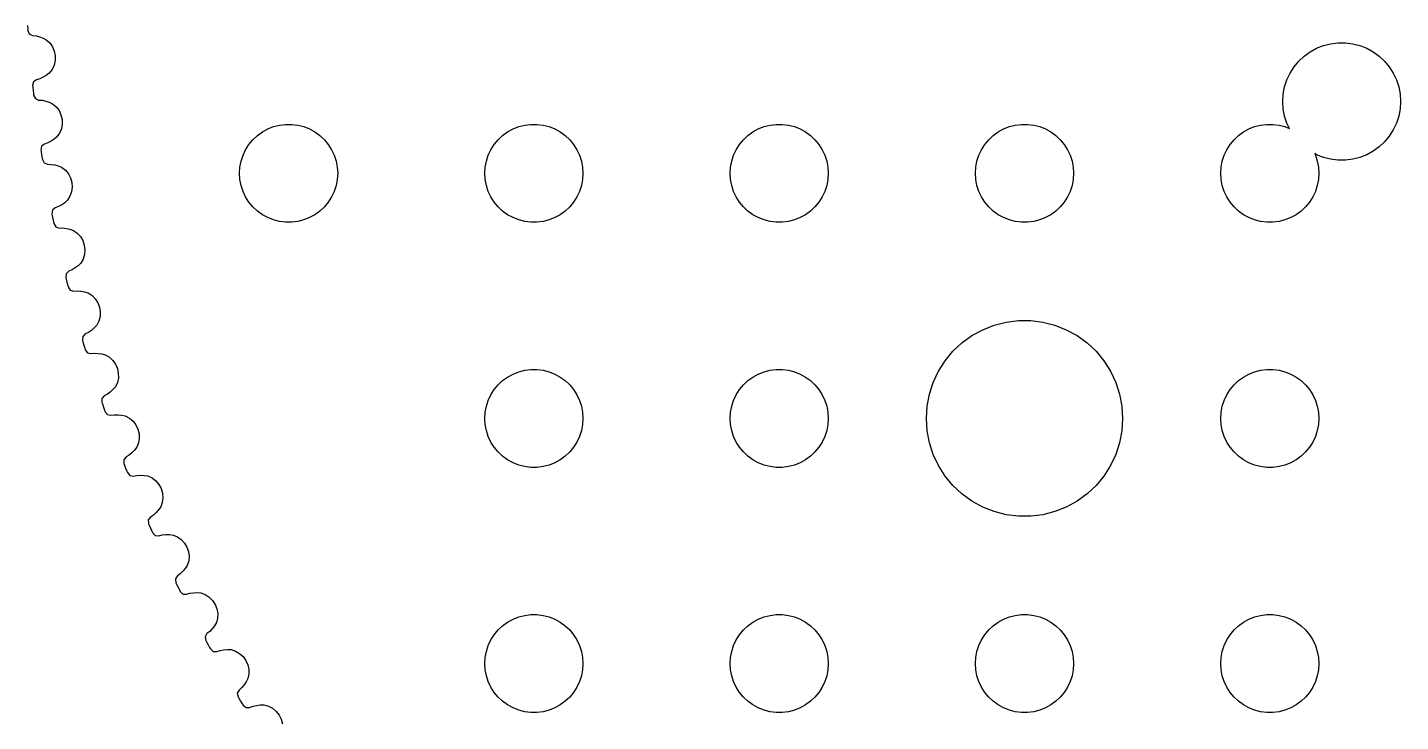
# Model space of a CAD drawing. Header units: metres. Extents: x -47 to 47, y 63 to 266.
# Drawn here: x -45.48 to -3.5, y 195.72 to 216.96 of the extents above; entities that cross this region are included whole.
import ezdxf

# ---------------------------------------------------------------- set-up
doc = ezdxf.new("R2010")
doc.units = ezdxf.units.M

msp = doc.modelspace()

# ---------------------------------------------------------------- linework, layer by layer
for p, q in [((-45.485, 217.019), (-45.4784, 216.92)), ((-45.4784, 216.92), (-45.4751, 216.872)), ((-45.4751, 216.872), (-45.4283, 216.763)), ((-45.4283, 216.763), (-45.3304, 216.715)), ((-45.3304, 216.715), (-45.221, 216.702)), ((-45.221, 216.702), (-45.1136, 216.676)), ((-45.1136, 216.676), (-45.0091, 216.637)), ((-45.0091, 216.637), (-44.9082, 216.585)), ((-44.9082, 216.585), (-44.8022, 216.488)), ((-44.8022, 216.488), (-44.7213, 216.37)), ((-44.7213, 216.37), (-44.6667, 216.237)), ((-44.6667, 216.237), (-44.6398, 216.095)), ((-6.45035, 216.084), (-6.26749, 216.217)), ((-6.26749, 216.217), (-6.0694, 216.326)), ((-6.0694, 216.326), (-5.85922, 216.409)), ((-5.85922, 216.409), (-5.64027, 216.465)), ((-5.64027, 216.465), (-5.41602, 216.493)), ((-5.41602, 216.493), (-5.18997, 216.493)), ((-5.18997, 216.493), (-4.96571, 216.465)), ((-4.96571, 216.465), (-4.74677, 216.409)), ((-4.74677, 216.409), (-4.53659, 216.326)), ((-4.53659, 216.326), (-4.3385, 216.217)), ((-4.3385, 216.217), (-4.15562, 216.084)), ((-44.6722, 215.809), (-44.7314, 215.679)), ((-44.6416, 215.95), (-44.6722, 215.809)), ((-44.6398, 216.095), (-44.6416, 215.95)), ((-6.75922, 215.755), (-6.61514, 215.929)), ((-6.61514, 215.929), (-6.45035, 216.084)), ((-4.15562, 216.084), (-3.99084, 215.929)), ((-3.99084, 215.929), (-3.84676, 215.755)), ((-45.1066, 215.395), (-45.2122, 215.363)), ((-45.0055, 215.44), (-45.1066, 215.395)), ((-44.9094, 215.497), (-45.0055, 215.44)), ((-44.819, 215.565), (-44.9094, 215.497)), ((-44.7314, 215.679), (-44.819, 215.565)), ((-6.97659, 215.36), (-6.88034, 215.564)), ((-6.88034, 215.564), (-6.75922, 215.755)), ((-3.84676, 215.755), (-3.72565, 215.564)), ((-3.72565, 215.564), (-3.62939, 215.36)), ((-45.3002, 215.299), (-45.3275, 215.184)), ((-45.3275, 215.184), (-45.3224, 215.136)), ((-45.3224, 215.136), (-45.3117, 215.038)), ((-45.3117, 215.038), (-45.3008, 214.939)), ((-45.2122, 215.363), (-45.3002, 215.299)), ((-7.08879, 214.923), (-7.04645, 215.145)), ((-7.04645, 215.145), (-6.97659, 215.36)), ((-3.62939, 215.36), (-3.55954, 215.145)), ((-3.55954, 215.145), (-3.51718, 214.923)), ((-45.3008, 214.939), (-45.2954, 214.891)), ((-45.2954, 214.891), (-45.2439, 214.785)), ((-45.2439, 214.785), (-45.144, 214.741)), ((-45.144, 214.741), (-45.0341, 214.733)), ((-45.0341, 214.733), (-44.9257, 214.711)), ((-44.9257, 214.711), (-44.8196, 214.677)), ((-44.8196, 214.677), (-44.7166, 214.629)), ((-44.7166, 214.629), (-44.6064, 214.537)), ((-44.6064, 214.537), (-44.5204, 214.423)), ((-7.103, 214.697), (-7.08879, 214.923)), ((-7.08879, 214.471), (-7.103, 214.697)), ((-3.51718, 214.923), (-3.50299, 214.697)), ((-3.50299, 214.697), (-3.51718, 214.471)), ((-44.5204, 214.423), (-44.4601, 214.292)), ((-44.4601, 214.292), (-44.4269, 214.151)), ((-44.4269, 214.151), (-44.4224, 214.006)), ((-7.04645, 214.249), (-7.08879, 214.471)), ((-6.97659, 214.034), (-7.04645, 214.249)), ((-3.55954, 214.249), (-3.62939, 214.034)), ((-3.51718, 214.471), (-3.55954, 214.249)), ((-44.5004, 213.732), (-44.5829, 213.614)), ((-44.4469, 213.864), (-44.5004, 213.732)), ((-44.4224, 214.006), (-44.4469, 213.864)), ((-38.4561, 213.656), (-38.3037, 213.766)), ((-38.3037, 213.766), (-38.1387, 213.857)), ((-38.1387, 213.857), (-37.9635, 213.927)), ((-37.9635, 213.927), (-37.7811, 213.973)), ((-37.7811, 213.973), (-37.5942, 213.997)), ((-37.5942, 213.997), (-37.4058, 213.997)), ((-37.4058, 213.997), (-37.2189, 213.973)), ((-37.2189, 213.973), (-37.0365, 213.927)), ((-37.0365, 213.927), (-36.8613, 213.857)), ((-36.8613, 213.857), (-36.6963, 213.766)), ((-36.6963, 213.766), (-36.5439, 213.656)), ((-30.9561, 213.656), (-30.8037, 213.766)), ((-30.8037, 213.766), (-30.6387, 213.857)), ((-30.6387, 213.857), (-30.4635, 213.927)), ((-30.4635, 213.927), (-30.2811, 213.973)), ((-30.2811, 213.973), (-30.0942, 213.997)), ((-30.0942, 213.997), (-29.9058, 213.997)), ((-29.9058, 213.997), (-29.7189, 213.973)), ((-29.7189, 213.973), (-29.5365, 213.927)), ((-29.5365, 213.927), (-29.3613, 213.857)), ((-29.3613, 213.857), (-29.1963, 213.766)), ((-29.1963, 213.766), (-29.0439, 213.656)), ((-23.4561, 213.656), (-23.3037, 213.766)), ((-23.3037, 213.766), (-23.1387, 213.857)), ((-23.1387, 213.857), (-22.9635, 213.927)), ((-22.9635, 213.927), (-22.7811, 213.973)), ((-22.7811, 213.973), (-22.5942, 213.997)), ((-22.5942, 213.997), (-22.4058, 213.997)), ((-22.4058, 213.997), (-22.2189, 213.973)), ((-22.2189, 213.973), (-22.0365, 213.927)), ((-22.0365, 213.927), (-21.8613, 213.857)), ((-21.8613, 213.857), (-21.6963, 213.766)), ((-21.6963, 213.766), (-21.5439, 213.656)), ((-15.9561, 213.656), (-15.8037, 213.766)), ((-15.8037, 213.766), (-15.6387, 213.857)), ((-15.6387, 213.857), (-15.4635, 213.927)), ((-15.4635, 213.927), (-15.2811, 213.973)), ((-15.2811, 213.973), (-15.0942, 213.997)), ((-15.0942, 213.997), (-14.9058, 213.997)), ((-14.9058, 213.997), (-14.7189, 213.973)), ((-14.7189, 213.973), (-14.5365, 213.927)), ((-14.5365, 213.927), (-14.3613, 213.857)), ((-14.3613, 213.857), (-14.1963, 213.766)), ((-14.1963, 213.766), (-14.0439, 213.656)), ((-8.45613, 213.656), (-8.30373, 213.766)), ((-8.30373, 213.766), (-8.13866, 213.857)), ((-8.13866, 213.857), (-7.96352, 213.927)), ((-7.96352, 213.927), (-7.78107, 213.973)), ((-7.78107, 213.973), (-7.59418, 213.997)), ((-7.59418, 213.997), (-7.40581, 213.997)), ((-7.40581, 213.997), (-7.21892, 213.973)), ((-7.21892, 213.973), (-7.03647, 213.927)), ((-7.03647, 213.927), (-6.90054, 213.873)), ((-6.90054, 213.873), (-6.97659, 214.034)), ((-3.72565, 213.83), (-3.84676, 213.639)), ((-3.62939, 214.034), (-3.72565, 213.83)), ((-45.0521, 213.328), (-45.0742, 213.211)), ((-44.9669, 213.396), (-45.0521, 213.328)), ((-44.8628, 213.432), (-44.9669, 213.396)), ((-44.7637, 213.481), (-44.8628, 213.432)), ((-44.6702, 213.542), (-44.7637, 213.481)), ((-44.5829, 213.614), (-44.6702, 213.542)), ((-38.8145, 213.223), (-38.7135, 213.382)), ((-38.7135, 213.382), (-38.5934, 213.527)), ((-38.5934, 213.527), (-38.4561, 213.656)), ((-36.5439, 213.656), (-36.4065, 213.527)), ((-36.4065, 213.527), (-36.2865, 213.382)), ((-36.2865, 213.382), (-36.1855, 213.223)), ((-31.3145, 213.223), (-31.2135, 213.382)), ((-31.2135, 213.382), (-31.0934, 213.527)), ((-31.0934, 213.527), (-30.9561, 213.656)), ((-29.0439, 213.656), (-28.9065, 213.527)), ((-28.9065, 213.527), (-28.7865, 213.382)), ((-28.7865, 213.382), (-28.6855, 213.223)), ((-23.8145, 213.223), (-23.7135, 213.382)), ((-23.7135, 213.382), (-23.5934, 213.527)), ((-23.5934, 213.527), (-23.4561, 213.656)), ((-21.5439, 213.656), (-21.4065, 213.527)), ((-21.4065, 213.527), (-21.2865, 213.382)), ((-21.2865, 213.382), (-21.1855, 213.223)), ((-16.3145, 213.223), (-16.2135, 213.382)), ((-16.2135, 213.382), (-16.0934, 213.527)), ((-16.0934, 213.527), (-15.9561, 213.656)), ((-14.0439, 213.656), (-13.9065, 213.527)), ((-13.9065, 213.527), (-13.7865, 213.382)), ((-13.7865, 213.382), (-13.6855, 213.223)), ((-8.81445, 213.223), (-8.71352, 213.382)), ((-8.71352, 213.382), (-8.59344, 213.527)), ((-8.59344, 213.527), (-8.45613, 213.656)), ((-4.15562, 213.31), (-4.3385, 213.177)), ((-3.99084, 213.465), (-4.15562, 213.31)), ((-3.84676, 213.639), (-3.99084, 213.465)), ((-45.0742, 213.211), (-45.0671, 213.164)), ((-45.0671, 213.164), (-45.0521, 213.066)), ((-45.0521, 213.066), (-45.0369, 212.968)), ((-45.0369, 212.968), (-45.0294, 212.92)), ((-45.0294, 212.92), (-44.9733, 212.816)), ((-38.9882, 212.688), (-38.9529, 212.873)), ((-38.9529, 212.873), (-38.8947, 213.052)), ((-38.8947, 213.052), (-38.8145, 213.223)), ((-36.1855, 213.223), (-36.1053, 213.052)), ((-36.1053, 213.052), (-36.0471, 212.873)), ((-36.0471, 212.873), (-36.0118, 212.688)), ((-31.4882, 212.688), (-31.4529, 212.873)), ((-31.4529, 212.873), (-31.3947, 213.052)), ((-31.3947, 213.052), (-31.3145, 213.223)), ((-28.6855, 213.223), (-28.6053, 213.052)), ((-28.6053, 213.052), (-28.5471, 212.873)), ((-28.5471, 212.873), (-28.5118, 212.688)), ((-23.9882, 212.688), (-23.9529, 212.873)), ((-23.9529, 212.873), (-23.8947, 213.052)), ((-23.8947, 213.052), (-23.8145, 213.223)), ((-21.1855, 213.223), (-21.1053, 213.052)), ((-21.1053, 213.052), (-21.0471, 212.873)), ((-21.0471, 212.873), (-21.0118, 212.688)), ((-16.4882, 212.688), (-16.4529, 212.873)), ((-16.4529, 212.873), (-16.3947, 213.052)), ((-16.3947, 213.052), (-16.3145, 213.223)), ((-13.6855, 213.223), (-13.6053, 213.052)), ((-13.6053, 213.052), (-13.5471, 212.873)), ((-13.5471, 212.873), (-13.5118, 212.688)), ((-8.98816, 212.688), (-8.95287, 212.873)), ((-8.95287, 212.873), (-8.89465, 213.052)), ((-8.89465, 213.052), (-8.81445, 213.223)), ((-6.0694, 213.068), (-6.1281, 213.101)), ((-6.1281, 213.101), (-6.10533, 213.052)), ((-6.10533, 213.052), (-6.04712, 212.873)), ((-5.85922, 212.985), (-6.0694, 213.068)), ((-6.04712, 212.873), (-6.01183, 212.688)), ((-5.64027, 212.929), (-5.85922, 212.985)), ((-5.41602, 212.901), (-5.64027, 212.929)), ((-5.18997, 212.901), (-5.41602, 212.901)), ((-4.96571, 212.929), (-5.18997, 212.901)), ((-4.74677, 212.985), (-4.96571, 212.929)), ((-4.53659, 213.068), (-4.74677, 212.985)), ((-4.3385, 213.177), (-4.53659, 213.068)), ((-44.9733, 212.816), (-44.8716, 212.777)), ((-44.8716, 212.777), (-44.7615, 212.774)), ((-44.7615, 212.774), (-44.6523, 212.757)), ((-44.6523, 212.757), (-44.5447, 212.727)), ((-44.5447, 212.727), (-44.4397, 212.684)), ((-44.4397, 212.684), (-44.3257, 212.597)), ((-44.3257, 212.597), (-44.2347, 212.486)), ((-44.2347, 212.486), (-44.1688, 212.358)), ((-39, 212.5), (-38.9882, 212.688)), ((-38.9882, 212.312), (-39, 212.5)), ((-36.0118, 212.688), (-36, 212.5)), ((-36, 212.5), (-36.0118, 212.312)), ((-31.5, 212.5), (-31.4882, 212.688)), ((-31.4882, 212.312), (-31.5, 212.5)), ((-28.5118, 212.688), (-28.5, 212.5)), ((-28.5, 212.5), (-28.5118, 212.312)), ((-24, 212.5), (-23.9882, 212.688)), ((-23.9882, 212.312), (-24, 212.5)), ((-21.0118, 212.688), (-21, 212.5)), ((-21, 212.5), (-21.0118, 212.312)), ((-16.5, 212.5), (-16.4882, 212.688)), ((-16.4882, 212.312), (-16.5, 212.5)), ((-13.5118, 212.688), (-13.5, 212.5)), ((-13.5, 212.5), (-13.5118, 212.312)), ((-9, 212.5), (-8.98816, 212.688)), ((-8.98816, 212.312), (-9, 212.5)), ((-6.01183, 212.688), (-6, 212.5)), ((-6, 212.5), (-6.01183, 212.312)), ((-44.1688, 212.358), (-44.1295, 212.219)), ((-44.1187, 212.074), (-44.1369, 211.931)), ((-44.1295, 212.219), (-44.1187, 212.074)), ((-38.9529, 212.127), (-38.9882, 212.312)), ((-38.8947, 211.948), (-38.9529, 212.127)), ((-36.0471, 212.127), (-36.1053, 211.948)), ((-36.0118, 212.312), (-36.0471, 212.127)), ((-31.4529, 212.127), (-31.4882, 212.312)), ((-31.3947, 211.948), (-31.4529, 212.127)), ((-28.5471, 212.127), (-28.6053, 211.948)), ((-28.5118, 212.312), (-28.5471, 212.127)), ((-23.9529, 212.127), (-23.9882, 212.312)), ((-23.8947, 211.948), (-23.9529, 212.127)), ((-21.0471, 212.127), (-21.1053, 211.948)), ((-21.0118, 212.312), (-21.0471, 212.127)), ((-16.4529, 212.127), (-16.4882, 212.312)), ((-16.3947, 211.948), (-16.4529, 212.127)), ((-13.5471, 212.127), (-13.6053, 211.948)), ((-13.5118, 212.312), (-13.5471, 212.127)), ((-8.95287, 212.127), (-8.98816, 212.312)), ((-8.89465, 211.948), (-8.95287, 212.127)), ((-6.04712, 212.127), (-6.10533, 211.948)), ((-6.01183, 212.312), (-6.04712, 212.127)), ((-44.346, 211.6), (-44.4368, 211.535)), ((-44.2619, 211.676), (-44.346, 211.6)), ((-44.1846, 211.797), (-44.2619, 211.676)), ((-44.1369, 211.931), (-44.1846, 211.797)), ((-38.8145, 211.777), (-38.8947, 211.948)), ((-38.7135, 211.618), (-38.8145, 211.777)), ((-38.5934, 211.473), (-38.7135, 211.618)), ((-36.2865, 211.618), (-36.4065, 211.473)), ((-36.1855, 211.777), (-36.2865, 211.618)), ((-36.1053, 211.948), (-36.1855, 211.777)), ((-31.3145, 211.777), (-31.3947, 211.948)), ((-31.2135, 211.618), (-31.3145, 211.777)), ((-31.0934, 211.473), (-31.2135, 211.618)), ((-28.7865, 211.618), (-28.9065, 211.473)), ((-28.6855, 211.777), (-28.7865, 211.618)), ((-28.6053, 211.948), (-28.6855, 211.777)), ((-23.8145, 211.777), (-23.8947, 211.948)), ((-23.7135, 211.618), (-23.8145, 211.777)), ((-23.5934, 211.473), (-23.7135, 211.618)), ((-21.2865, 211.618), (-21.4065, 211.473)), ((-21.1855, 211.777), (-21.2865, 211.618)), ((-21.1053, 211.948), (-21.1855, 211.777)), ((-16.3145, 211.777), (-16.3947, 211.948)), ((-16.2135, 211.618), (-16.3145, 211.777)), ((-16.0934, 211.473), (-16.2135, 211.618)), ((-13.7865, 211.618), (-13.9065, 211.473)), ((-13.6855, 211.777), (-13.7865, 211.618)), ((-13.6053, 211.948), (-13.6855, 211.777)), ((-8.81445, 211.777), (-8.89465, 211.948)), ((-8.71352, 211.618), (-8.81445, 211.777)), ((-8.59344, 211.473), (-8.71352, 211.618)), ((-6.28647, 211.618), (-6.40654, 211.473)), ((-6.18553, 211.777), (-6.28647, 211.618)), ((-6.10533, 211.948), (-6.18553, 211.777)), ((-44.7182, 211.369), (-44.7352, 211.252)), ((-44.7352, 211.252), (-44.7261, 211.205)), ((-44.7261, 211.205), (-44.7068, 211.107)), ((-44.636, 211.441), (-44.7182, 211.369)), ((-44.5337, 211.481), (-44.636, 211.441)), ((-44.4368, 211.535), (-44.5337, 211.481)), ((-38.4561, 211.344), (-38.5934, 211.473)), ((-38.3037, 211.234), (-38.4561, 211.344)), ((-38.1387, 211.143), (-38.3037, 211.234)), ((-36.6963, 211.234), (-36.8613, 211.143)), ((-36.5439, 211.344), (-36.6963, 211.234)), ((-36.4065, 211.473), (-36.5439, 211.344)), ((-30.9561, 211.344), (-31.0934, 211.473)), ((-30.8037, 211.234), (-30.9561, 211.344)), ((-30.6387, 211.143), (-30.8037, 211.234)), ((-29.1963, 211.234), (-29.3613, 211.143)), ((-29.0439, 211.344), (-29.1963, 211.234)), ((-28.9065, 211.473), (-29.0439, 211.344)), ((-23.4561, 211.344), (-23.5934, 211.473)), ((-23.3037, 211.234), (-23.4561, 211.344)), ((-23.1387, 211.143), (-23.3037, 211.234)), ((-21.6963, 211.234), (-21.8613, 211.143)), ((-21.5439, 211.344), (-21.6963, 211.234)), ((-21.4065, 211.473), (-21.5439, 211.344)), ((-15.9561, 211.344), (-16.0934, 211.473)), ((-15.8037, 211.234), (-15.9561, 211.344)), ((-15.6387, 211.143), (-15.8037, 211.234)), ((-14.1963, 211.234), (-14.3613, 211.143)), ((-14.0439, 211.344), (-14.1963, 211.234)), ((-13.9065, 211.473), (-14.0439, 211.344)), ((-8.45613, 211.344), (-8.59344, 211.473)), ((-8.30373, 211.234), (-8.45613, 211.344)), ((-8.13866, 211.143), (-8.30373, 211.234)), ((-6.69626, 211.234), (-6.86133, 211.143)), ((-6.54385, 211.344), (-6.69626, 211.234)), ((-6.40654, 211.473), (-6.54385, 211.344)), ((-44.7068, 211.107), (-44.6873, 211.01)), ((-44.6873, 211.01), (-44.6778, 210.963)), ((-44.6778, 210.963), (-44.6171, 210.861)), ((-44.6171, 210.861), (-44.5138, 210.826)), ((-44.5138, 210.826), (-44.4037, 210.828)), ((-44.4037, 210.828), (-44.2938, 210.816)), ((-44.2938, 210.816), (-44.1851, 210.791)), ((-44.1851, 210.791), (-44.0783, 210.753)), ((-44.0783, 210.753), (-43.9605, 210.67)), ((-37.9635, 211.073), (-38.1387, 211.143)), ((-37.7811, 211.027), (-37.9635, 211.073)), ((-37.5942, 211.003), (-37.7811, 211.027)), ((-37.4058, 211.003), (-37.5942, 211.003)), ((-37.2189, 211.027), (-37.4058, 211.003)), ((-37.0365, 211.073), (-37.2189, 211.027)), ((-36.8613, 211.143), (-37.0365, 211.073)), ((-30.4635, 211.073), (-30.6387, 211.143)), ((-30.2811, 211.027), (-30.4635, 211.073)), ((-30.0942, 211.003), (-30.2811, 211.027)), ((-29.9058, 211.003), (-30.0942, 211.003)), ((-29.7189, 211.027), (-29.9058, 211.003)), ((-29.5365, 211.073), (-29.7189, 211.027)), ((-29.3613, 211.143), (-29.5365, 211.073)), ((-22.9635, 211.073), (-23.1387, 211.143)), ((-22.7811, 211.027), (-22.9635, 211.073)), ((-22.5942, 211.003), (-22.7811, 211.027)), ((-22.4058, 211.003), (-22.5942, 211.003)), ((-22.2189, 211.027), (-22.4058, 211.003)), ((-22.0365, 211.073), (-22.2189, 211.027)), ((-21.8613, 211.143), (-22.0365, 211.073)), ((-15.4635, 211.073), (-15.6387, 211.143)), ((-15.2811, 211.027), (-15.4635, 211.073)), ((-15.0942, 211.003), (-15.2811, 211.027)), ((-14.9058, 211.003), (-15.0942, 211.003)), ((-14.7189, 211.027), (-14.9058, 211.003)), ((-14.5365, 211.073), (-14.7189, 211.027)), ((-14.3613, 211.143), (-14.5365, 211.073)), ((-7.96352, 211.073), (-8.13866, 211.143)), ((-7.78107, 211.027), (-7.96352, 211.073)), ((-7.59418, 211.003), (-7.78107, 211.027)), ((-7.40581, 211.003), (-7.59418, 211.003)), ((-7.21892, 211.027), (-7.40581, 211.003)), ((-7.03647, 211.073), (-7.21892, 211.027)), ((-6.86133, 211.143), (-7.03647, 211.073)), ((-43.9605, 210.67), (-43.8649, 210.564)), ((-43.8649, 210.564), (-43.7934, 210.439)), ((-43.7934, 210.439), (-43.7481, 210.301)), ((-43.743, 210.014), (-43.7847, 209.877)), ((-43.7481, 210.301), (-43.731, 210.157)), ((-43.731, 210.157), (-43.743, 210.014)), ((-44.2202, 209.502), (-44.2991, 209.427)), ((-44.1197, 209.547), (-44.2202, 209.502)), ((-44.0252, 209.604), (-44.1197, 209.547)), ((-43.9374, 209.673), (-44.0252, 209.604)), ((-43.8567, 209.753), (-43.9374, 209.673)), ((-43.7847, 209.877), (-43.8567, 209.753)), ((-44.2991, 209.427), (-44.3111, 209.309)), ((-44.3111, 209.309), (-44.2999, 209.262)), ((-44.2999, 209.262), (-44.2763, 209.166)), ((-44.2763, 209.166), (-44.2526, 209.069)), ((-44.2526, 209.069), (-44.241, 209.023)), ((-44.241, 209.023), (-44.176, 208.924)), ((-44.176, 208.924), (-44.0713, 208.893)), ((-44.0713, 208.893), (-43.9613, 208.9)), ((-43.9613, 208.9), (-43.8511, 208.893)), ((-43.8511, 208.893), (-43.7413, 208.872)), ((-43.7413, 208.872), (-43.633, 208.839)), ((-43.633, 208.839), (-43.5117, 208.762)), ((-43.5117, 208.762), (-43.4115, 208.66)), ((-43.4115, 208.66), (-43.3347, 208.538)), ((-43.3347, 208.538), (-43.2834, 208.402)), ((-43.2834, 208.402), (-43.26, 208.259)), ((-43.26, 208.259), (-43.2657, 208.115)), ((-43.368, 207.85), (-43.4451, 207.767)), ((-43.3015, 207.977), (-43.368, 207.85)), ((-43.2657, 208.115), (-43.3015, 207.977)), ((-16.2773, 207.714), (-15.927, 207.853)), ((-15.927, 207.853), (-15.5621, 207.947)), ((-15.5621, 207.947), (-15.1884, 207.994)), ((-15.1884, 207.994), (-14.8116, 207.994)), ((-14.8116, 207.994), (-14.4379, 207.947)), ((-14.4379, 207.947), (-14.0729, 207.853)), ((-14.0729, 207.853), (-13.7227, 207.714)), ((-43.7957, 207.504), (-43.8026, 207.386)), ((-43.7202, 207.583), (-43.7957, 207.504)), ((-43.6217, 207.632), (-43.7202, 207.583)), ((-43.5299, 207.694), (-43.6217, 207.632)), ((-43.4451, 207.767), (-43.5299, 207.694)), ((-16.9123, 207.312), (-16.6075, 207.533)), ((-16.6075, 207.533), (-16.2773, 207.714)), ((-13.7227, 207.714), (-13.3925, 207.533)), ((-13.3925, 207.533), (-13.0877, 207.312)), ((-43.8026, 207.386), (-43.7893, 207.34)), ((-43.7893, 207.34), (-43.7616, 207.245)), ((-43.7616, 207.245), (-43.7337, 207.149)), ((-43.7337, 207.149), (-43.7201, 207.103)), ((-43.7201, 207.103), (-43.6509, 207.007)), ((-43.6509, 207.007), (-43.5449, 206.982)), ((-43.5449, 206.982), (-43.4353, 206.993)), ((-43.4353, 206.993), (-43.3248, 206.99)), ((-43.3248, 206.99), (-43.2143, 206.975)), ((-43.2143, 206.975), (-43.1046, 206.946)), ((-17.427, 206.763), (-17.1869, 207.054)), ((-17.1869, 207.054), (-16.9123, 207.312)), ((-13.0877, 207.312), (-12.8131, 207.054)), ((-12.8131, 207.054), (-12.5729, 206.763)), ((-43.1046, 206.946), (-42.9801, 206.874)), ((-42.9801, 206.874), (-42.8756, 206.777)), ((-42.8756, 206.777), (-42.7935, 206.659)), ((-42.7935, 206.659), (-42.7363, 206.525)), ((-17.6289, 206.445), (-17.427, 206.763)), ((-12.5729, 206.763), (-12.3711, 206.445)), ((-42.7363, 206.525), (-42.7067, 206.383)), ((-42.7062, 206.239), (-42.7358, 206.1)), ((-42.7067, 206.383), (-42.7062, 206.239)), ((-31.0934, 206.027), (-30.9561, 206.156)), ((-30.9561, 206.156), (-30.8037, 206.266)), ((-30.8037, 206.266), (-30.6387, 206.357)), ((-30.6387, 206.357), (-30.4635, 206.427)), ((-30.4635, 206.427), (-30.2811, 206.473)), ((-30.2811, 206.473), (-30.0942, 206.497)), ((-30.0942, 206.497), (-29.9058, 206.497)), ((-29.9058, 206.497), (-29.7189, 206.473)), ((-29.7189, 206.473), (-29.5365, 206.427)), ((-29.5365, 206.427), (-29.3613, 206.357)), ((-29.3613, 206.357), (-29.1963, 206.266)), ((-29.1963, 206.266), (-29.0439, 206.156)), ((-29.0439, 206.156), (-28.9065, 206.027)), ((-23.5934, 206.027), (-23.4561, 206.156)), ((-23.4561, 206.156), (-23.3037, 206.266)), ((-23.3037, 206.266), (-23.1387, 206.357)), ((-23.1387, 206.357), (-22.9635, 206.427)), ((-22.9635, 206.427), (-22.7811, 206.473)), ((-22.7811, 206.473), (-22.5942, 206.497)), ((-22.5942, 206.497), (-22.4058, 206.497)), ((-22.4058, 206.497), (-22.2189, 206.473)), ((-22.2189, 206.473), (-22.0365, 206.427)), ((-22.0365, 206.427), (-21.8613, 206.357)), ((-21.8613, 206.357), (-21.6963, 206.266)), ((-21.6963, 206.266), (-21.5439, 206.156)), ((-21.5439, 206.156), (-21.4065, 206.027)), ((-17.7893, 206.104), (-17.6289, 206.445)), ((-12.3711, 206.445), (-12.2107, 206.104)), ((-8.59344, 206.027), (-8.45613, 206.156)), ((-8.45613, 206.156), (-8.30373, 206.266)), ((-8.30373, 206.266), (-8.13866, 206.357)), ((-8.13866, 206.357), (-7.96352, 206.427)), ((-7.96352, 206.427), (-7.78107, 206.473)), ((-7.78107, 206.473), (-7.59418, 206.497)), ((-7.59418, 206.497), (-7.40581, 206.497)), ((-7.40581, 206.497), (-7.21892, 206.473)), ((-7.21892, 206.473), (-7.03647, 206.427)), ((-7.03647, 206.427), (-6.86133, 206.357)), ((-6.86133, 206.357), (-6.69626, 206.266)), ((-6.69626, 206.266), (-6.54385, 206.156)), ((-6.54385, 206.156), (-6.40654, 206.027)), ((-43.0408, 205.741), (-43.1369, 205.688)), ((-42.9517, 205.807), (-43.0408, 205.741)), ((-42.8701, 205.883), (-42.9517, 205.807)), ((-42.7967, 205.969), (-42.8701, 205.883)), ((-42.7358, 206.1), (-42.7967, 205.969)), ((-31.3947, 205.552), (-31.3145, 205.723)), ((-31.3145, 205.723), (-31.2135, 205.882)), ((-31.2135, 205.882), (-31.0934, 206.027)), ((-28.9065, 206.027), (-28.7865, 205.882)), ((-28.7865, 205.882), (-28.6855, 205.723)), ((-28.6855, 205.723), (-28.6053, 205.552)), ((-23.8947, 205.552), (-23.8145, 205.723)), ((-23.8145, 205.723), (-23.7135, 205.882)), ((-23.7135, 205.882), (-23.5934, 206.027)), ((-21.4065, 206.027), (-21.2865, 205.882)), ((-21.2865, 205.882), (-21.1855, 205.723)), ((-21.1855, 205.723), (-21.1053, 205.552)), ((-17.9763, 205.376), (-17.9057, 205.746)), ((-17.9057, 205.746), (-17.7893, 206.104)), ((-12.2107, 206.104), (-12.0942, 205.746)), ((-12.0942, 205.746), (-12.0237, 205.376)), ((-8.89465, 205.552), (-8.81445, 205.723)), ((-8.81445, 205.723), (-8.71352, 205.882)), ((-8.71352, 205.882), (-8.59344, 206.027)), ((-6.40654, 206.027), (-6.28647, 205.882)), ((-6.28647, 205.882), (-6.18553, 205.723)), ((-6.18553, 205.723), (-6.10533, 205.552)), ((-43.209, 205.606), (-43.2106, 205.488)), ((-43.2106, 205.488), (-43.1954, 205.442)), ((-43.1369, 205.688), (-43.209, 205.606)), ((-43.1954, 205.442), (-43.1636, 205.348)), ((-43.1636, 205.348), (-43.1315, 205.254)), ((-31.4882, 205.188), (-31.4529, 205.373)), ((-31.4529, 205.373), (-31.3947, 205.552)), ((-28.6053, 205.552), (-28.5471, 205.373)), ((-28.5471, 205.373), (-28.5118, 205.188)), ((-23.9882, 205.188), (-23.9529, 205.373)), ((-23.9529, 205.373), (-23.8947, 205.552)), ((-21.1053, 205.552), (-21.0471, 205.373)), ((-21.0471, 205.373), (-21.0118, 205.188)), ((-18, 205), (-17.9763, 205.376)), ((-12.0237, 205.376), (-12, 205)), ((-8.98816, 205.188), (-8.95287, 205.373)), ((-8.95287, 205.373), (-8.89465, 205.552)), ((-6.10533, 205.552), (-6.04712, 205.373)), ((-6.04712, 205.373), (-6.01183, 205.188)), ((-43.1315, 205.254), (-43.116, 205.209)), ((-43.116, 205.209), (-43.0426, 205.116)), ((-43.0426, 205.116), (-42.9356, 205.095)), ((-42.9356, 205.095), (-42.8266, 205.111)), ((-42.8266, 205.111), (-42.7161, 205.113)), ((-42.7161, 205.113), (-42.605, 205.102)), ((-42.605, 205.102), (-42.4942, 205.078)), ((-42.4942, 205.078), (-42.3667, 205.012)), ((-42.3667, 205.012), (-42.258, 204.919)), ((-42.258, 204.919), (-42.1708, 204.805)), ((-31.5, 205), (-31.4882, 205.188)), ((-31.4882, 204.812), (-31.5, 205)), ((-28.5118, 205.188), (-28.5, 205)), ((-28.5, 205), (-28.5118, 204.812)), ((-24, 205), (-23.9882, 205.188)), ((-23.9882, 204.812), (-24, 205)), ((-21.0118, 205.188), (-21, 205)), ((-21, 205), (-21.0118, 204.812)), ((-17.9763, 204.624), (-18, 205)), ((-12, 205), (-12.0237, 204.624)), ((-9, 205), (-8.98816, 205.188)), ((-8.98816, 204.812), (-9, 205)), ((-6.01183, 205.188), (-6, 205)), ((-6, 205), (-6.01183, 204.812)), ((-42.1708, 204.805), (-42.1079, 204.674)), ((-42.1079, 204.674), (-42.0721, 204.533)), ((-42.0721, 204.533), (-42.0653, 204.39)), ((-31.4529, 204.627), (-31.4882, 204.812)), ((-31.3947, 204.448), (-31.4529, 204.627)), ((-28.5471, 204.627), (-28.6053, 204.448)), ((-28.5118, 204.812), (-28.5471, 204.627)), ((-23.9529, 204.627), (-23.9882, 204.812)), ((-23.8947, 204.448), (-23.9529, 204.627)), ((-21.0471, 204.627), (-21.1053, 204.448)), ((-21.0118, 204.812), (-21.0471, 204.627)), ((-17.9057, 204.254), (-17.9763, 204.624)), ((-12.0237, 204.624), (-12.0942, 204.254)), ((-8.95287, 204.627), (-8.98816, 204.812)), ((-8.89465, 204.448), (-8.95287, 204.627)), ((-6.04712, 204.627), (-6.10533, 204.448)), ((-6.01183, 204.812), (-6.04712, 204.627)), ((-42.1439, 204.116), (-42.2136, 204.027)), ((-42.0888, 204.249), (-42.1439, 204.116)), ((-42.0653, 204.39), (-42.0888, 204.249)), ((-31.3145, 204.277), (-31.3947, 204.448)), ((-31.2135, 204.118), (-31.3145, 204.277)), ((-31.0934, 203.973), (-31.2135, 204.118)), ((-28.7865, 204.118), (-28.9065, 203.973)), ((-28.6855, 204.277), (-28.7865, 204.118)), ((-28.6053, 204.448), (-28.6855, 204.277)), ((-23.8145, 204.277), (-23.8947, 204.448)), ((-23.7135, 204.118), (-23.8145, 204.277)), ((-23.5934, 203.973), (-23.7135, 204.118)), ((-21.2865, 204.118), (-21.4065, 203.973)), ((-21.1855, 204.277), (-21.2865, 204.118)), ((-21.1053, 204.448), (-21.1855, 204.277)), ((-17.7893, 203.896), (-17.9057, 204.254)), ((-12.0942, 204.254), (-12.2107, 203.896)), ((-8.81445, 204.277), (-8.89465, 204.448)), ((-8.71352, 204.118), (-8.81445, 204.277)), ((-8.59344, 203.973), (-8.71352, 204.118)), ((-6.28647, 204.118), (-6.40654, 203.973)), ((-6.18553, 204.277), (-6.28647, 204.118)), ((-6.10533, 204.448), (-6.18553, 204.277)), ((-42.4716, 203.82), (-42.54, 203.735)), ((-42.54, 203.735), (-42.5365, 203.617)), ((-42.5365, 203.617), (-42.5193, 203.572)), ((-42.3779, 203.878), (-42.4716, 203.82)), ((-42.2917, 203.947), (-42.3779, 203.878)), ((-42.2136, 204.027), (-42.2917, 203.947)), ((-30.9561, 203.844), (-31.0934, 203.973)), ((-30.8037, 203.734), (-30.9561, 203.844)), ((-30.6387, 203.643), (-30.8037, 203.734)), ((-30.4635, 203.573), (-30.6387, 203.643)), ((-29.3613, 203.643), (-29.5365, 203.573)), ((-29.1963, 203.734), (-29.3613, 203.643)), ((-29.0439, 203.844), (-29.1963, 203.734)), ((-28.9065, 203.973), (-29.0439, 203.844)), ((-23.4561, 203.844), (-23.5934, 203.973)), ((-23.3037, 203.734), (-23.4561, 203.844)), ((-23.1387, 203.643), (-23.3037, 203.734)), ((-22.9635, 203.573), (-23.1387, 203.643)), ((-21.8613, 203.643), (-22.0365, 203.573)), ((-21.6963, 203.734), (-21.8613, 203.643)), ((-21.5439, 203.844), (-21.6963, 203.734)), ((-21.4065, 203.973), (-21.5439, 203.844)), ((-17.6289, 203.555), (-17.7893, 203.896)), ((-12.2107, 203.896), (-12.3711, 203.555)), ((-8.45613, 203.844), (-8.59344, 203.973)), ((-8.30373, 203.734), (-8.45613, 203.844)), ((-8.13866, 203.643), (-8.30373, 203.734)), ((-7.96352, 203.573), (-8.13866, 203.643)), ((-6.86133, 203.643), (-7.03647, 203.573)), ((-6.69626, 203.734), (-6.86133, 203.643)), ((-6.54385, 203.844), (-6.69626, 203.734)), ((-6.40654, 203.973), (-6.54385, 203.844)), ((-42.5193, 203.572), (-42.4834, 203.479)), ((-42.4834, 203.479), (-42.4472, 203.386)), ((-42.4472, 203.386), (-42.4297, 203.342)), ((-42.4297, 203.342), (-42.3524, 203.252)), ((-42.3524, 203.252), (-42.2446, 203.236)), ((-42.2446, 203.236), (-42.1364, 203.257)), ((-42.1364, 203.257), (-42.0261, 203.264)), ((-42.0261, 203.264), (-41.9146, 203.258)), ((-41.9146, 203.258), (-41.8028, 203.239)), ((-41.8028, 203.239), (-41.6726, 203.178)), ((-30.2811, 203.527), (-30.4635, 203.573)), ((-30.0942, 203.503), (-30.2811, 203.527)), ((-29.9058, 203.503), (-30.0942, 203.503)), ((-29.7189, 203.527), (-29.9058, 203.503)), ((-29.5365, 203.573), (-29.7189, 203.527)), ((-22.7811, 203.527), (-22.9635, 203.573)), ((-22.5942, 203.503), (-22.7811, 203.527)), ((-22.4058, 203.503), (-22.5942, 203.503)), ((-22.2189, 203.527), (-22.4058, 203.503)), ((-22.0365, 203.573), (-22.2189, 203.527)), ((-17.427, 203.237), (-17.6289, 203.555)), ((-17.1869, 202.946), (-17.427, 203.237)), ((-12.5729, 203.237), (-12.8131, 202.946)), ((-12.3711, 203.555), (-12.5729, 203.237)), ((-7.78107, 203.527), (-7.96352, 203.573)), ((-7.59418, 203.503), (-7.78107, 203.527)), ((-7.40581, 203.503), (-7.59418, 203.503)), ((-7.21892, 203.527), (-7.40581, 203.503)), ((-7.03647, 203.573), (-7.21892, 203.527)), ((-41.6726, 203.178), (-41.5599, 203.09)), ((-41.5599, 203.09), (-41.4679, 202.98)), ((-41.4679, 202.98), (-41.3993, 202.852)), ((-41.3993, 202.852), (-41.3574, 202.713)), ((-16.9123, 202.688), (-17.1869, 202.946)), ((-12.8131, 202.946), (-13.0877, 202.688)), ((-41.3617, 202.428), (-41.411, 202.293)), ((-41.3444, 202.57), (-41.3617, 202.428)), ((-41.3574, 202.713), (-41.3444, 202.57)), ((-16.6075, 202.467), (-16.9123, 202.688)), ((-16.2773, 202.286), (-16.6075, 202.467)), ((-13.3925, 202.467), (-13.7227, 202.286)), ((-13.0877, 202.688), (-13.3925, 202.467)), ((-41.7254, 201.982), (-41.7901, 201.895)), ((-41.6343, 202.044), (-41.7254, 201.982)), ((-41.5512, 202.117), (-41.6343, 202.044)), ((-41.4766, 202.2), (-41.5512, 202.117)), ((-41.411, 202.293), (-41.4766, 202.2)), ((-15.927, 202.147), (-16.2773, 202.286)), ((-15.5621, 202.053), (-15.927, 202.147)), ((-15.1884, 202.006), (-15.5621, 202.053)), ((-14.8116, 202.006), (-15.1884, 202.006)), ((-14.4379, 202.053), (-14.8116, 202.006)), ((-14.0729, 202.147), (-14.4379, 202.053)), ((-13.7227, 202.286), (-14.0729, 202.147)), ((-41.7901, 201.895), (-41.7814, 201.777)), ((-41.7814, 201.777), (-41.7622, 201.733)), ((-41.7622, 201.733), (-41.7223, 201.642)), ((-41.7223, 201.642), (-41.6821, 201.551)), ((-41.6821, 201.551), (-41.6627, 201.507)), ((-41.6627, 201.507), (-41.5815, 201.421)), ((-41.5815, 201.421), (-41.4732, 201.409)), ((-41.4732, 201.409), (-41.3659, 201.435)), ((-41.3659, 201.435), (-41.2561, 201.447)), ((-41.2561, 201.447), (-41.1445, 201.446)), ((-41.1445, 201.446), (-41.032, 201.431)), ((-41.032, 201.431), (-40.8992, 201.377)), ((-40.8992, 201.377), (-40.7828, 201.293)), ((-40.7828, 201.293), (-40.686, 201.187)), ((-40.686, 201.187), (-40.6119, 201.062)), ((-40.6119, 201.062), (-40.564, 200.925)), ((-40.564, 200.925), (-40.5447, 200.783)), ((-40.5447, 200.783), (-40.5558, 200.64)), ((-40.7316, 200.322), (-40.8114, 200.245)), ((-40.6608, 200.408), (-40.7316, 200.322)), ((-40.5992, 200.503), (-40.6608, 200.408)), ((-40.5558, 200.64), (-40.5992, 200.503)), ((-40.8997, 200.18), (-40.9606, 200.089)), ((-40.9606, 200.089), (-40.9467, 199.972)), ((-40.9467, 199.972), (-40.9257, 199.929)), ((-40.9257, 199.929), (-40.8818, 199.839)), ((-40.8114, 200.245), (-40.8997, 200.18)), ((-40.8818, 199.839), (-40.8377, 199.75)), ((-40.8377, 199.75), (-40.8164, 199.707)), ((-40.8164, 199.707), (-40.7316, 199.625)), ((-40.7316, 199.625), (-40.6228, 199.618)), ((-40.6228, 199.618), (-40.5168, 199.648)), ((-40.5168, 199.648), (-40.4075, 199.665)), ((-40.4075, 199.665), (-40.296, 199.669)), ((-40.296, 199.669), (-40.183, 199.659)), ((-40.183, 199.659), (-40.0479, 199.61)), ((-40.0479, 199.61), (-39.928, 199.532)), ((-39.928, 199.532), (-39.8266, 199.43)), ((-39.8266, 199.43), (-39.7472, 199.309)), ((-39.7472, 199.309), (-39.6934, 199.174)), ((-39.6934, 199.174), (-39.6679, 199.033)), ((-39.6679, 199.033), (-39.6728, 198.89)), ((-30.2811, 198.973), (-30.0942, 198.997)), ((-30.0942, 198.997), (-29.9058, 198.997)), ((-29.9058, 198.997), (-29.7189, 198.973)), ((-22.7811, 198.973), (-22.5942, 198.997)), ((-22.5942, 198.997), (-22.4058, 198.997)), ((-22.4058, 198.997), (-22.2189, 198.973)), ((-15.2811, 198.973), (-15.0942, 198.997)), ((-15.0942, 198.997), (-14.9058, 198.997)), ((-14.9058, 198.997), (-14.7189, 198.973)), ((-7.78107, 198.973), (-7.59418, 198.997)), ((-7.59418, 198.997), (-7.40581, 198.997)), ((-7.40581, 198.997), (-7.21892, 198.973)), ((-39.7675, 198.653), (-39.8345, 198.564)), ((-39.7101, 198.751), (-39.7675, 198.653)), ((-39.6728, 198.89), (-39.7101, 198.751)), ((-31.0934, 198.527), (-30.9561, 198.656)), ((-30.9561, 198.656), (-30.8037, 198.766)), ((-30.8037, 198.766), (-30.6387, 198.857)), ((-30.6387, 198.857), (-30.4635, 198.927)), ((-30.4635, 198.927), (-30.2811, 198.973)), ((-29.7189, 198.973), (-29.5365, 198.927)), ((-29.5365, 198.927), (-29.3613, 198.857)), ((-29.3613, 198.857), (-29.1963, 198.766)), ((-29.1963, 198.766), (-29.0439, 198.656)), ((-29.0439, 198.656), (-28.9065, 198.527)), ((-23.5934, 198.527), (-23.4561, 198.656)), ((-23.4561, 198.656), (-23.3037, 198.766)), ((-23.3037, 198.766), (-23.1387, 198.857)), ((-23.1387, 198.857), (-22.9635, 198.927)), ((-22.9635, 198.927), (-22.7811, 198.973)), ((-22.2189, 198.973), (-22.0365, 198.927)), ((-22.0365, 198.927), (-21.8613, 198.857)), ((-21.8613, 198.857), (-21.6963, 198.766)), ((-21.6963, 198.766), (-21.5439, 198.656)), ((-21.5439, 198.656), (-21.4065, 198.527)), ((-16.0934, 198.527), (-15.9561, 198.656)), ((-15.9561, 198.656), (-15.8037, 198.766)), ((-15.8037, 198.766), (-15.6387, 198.857)), ((-15.6387, 198.857), (-15.4635, 198.927)), ((-15.4635, 198.927), (-15.2811, 198.973)), ((-14.7189, 198.973), (-14.5365, 198.927)), ((-14.5365, 198.927), (-14.3613, 198.857)), ((-14.3613, 198.857), (-14.1963, 198.766)), ((-14.1963, 198.766), (-14.0439, 198.656)), ((-14.0439, 198.656), (-13.9065, 198.527)), ((-8.59344, 198.527), (-8.45613, 198.656)), ((-8.45613, 198.656), (-8.30373, 198.766)), ((-8.30373, 198.766), (-8.13866, 198.857)), ((-8.13866, 198.857), (-7.96352, 198.927)), ((-7.96352, 198.927), (-7.78107, 198.973)), ((-7.21892, 198.973), (-7.03647, 198.927)), ((-7.03647, 198.927), (-6.86133, 198.857)), ((-6.86133, 198.857), (-6.69626, 198.766)), ((-6.69626, 198.766), (-6.54385, 198.656)), ((-6.54385, 198.656), (-6.40654, 198.527)), ((-39.9963, 198.414), (-40.0531, 198.322)), ((-40.0531, 198.322), (-40.0341, 198.205)), ((-40.0341, 198.205), (-40.0112, 198.163)), ((-40.0112, 198.163), (-39.9635, 198.075)), ((-39.9109, 198.484), (-39.9963, 198.414)), ((-39.8345, 198.564), (-39.9109, 198.484)), ((-31.3947, 198.052), (-31.3145, 198.223)), ((-31.3145, 198.223), (-31.2135, 198.382)), ((-31.2135, 198.382), (-31.0934, 198.527)), ((-28.9065, 198.527), (-28.7865, 198.382)), ((-28.7865, 198.382), (-28.6855, 198.223)), ((-28.6855, 198.223), (-28.6053, 198.052)), ((-23.8947, 198.052), (-23.8145, 198.223)), ((-23.8145, 198.223), (-23.7135, 198.382)), ((-23.7135, 198.382), (-23.5934, 198.527)), ((-21.4065, 198.527), (-21.2865, 198.382)), ((-21.2865, 198.382), (-21.1855, 198.223)), ((-21.1855, 198.223), (-21.1053, 198.052)), ((-16.3947, 198.052), (-16.3145, 198.223)), ((-16.3145, 198.223), (-16.2135, 198.382)), ((-16.2135, 198.382), (-16.0934, 198.527)), ((-13.9065, 198.527), (-13.7865, 198.382)), ((-13.7865, 198.382), (-13.6855, 198.223)), ((-13.6855, 198.223), (-13.6053, 198.052)), ((-8.89465, 198.052), (-8.81445, 198.223)), ((-8.81445, 198.223), (-8.71352, 198.382)), ((-8.71352, 198.382), (-8.59344, 198.527)), ((-6.40654, 198.527), (-6.28647, 198.382)), ((-6.28647, 198.382), (-6.18553, 198.223)), ((-6.18553, 198.223), (-6.10533, 198.052)), ((-39.9635, 198.075), (-39.9156, 197.988)), ((-39.9156, 197.988), (-39.8924, 197.946)), ((-39.8924, 197.946), (-39.804, 197.868)), ((-39.804, 197.868), (-39.6951, 197.865)), ((-39.6951, 197.865), (-39.5904, 197.9)), ((-39.5904, 197.9), (-39.4821, 197.922)), ((-39.4821, 197.922), (-39.3708, 197.93)), ((-39.3708, 197.93), (-39.2574, 197.926)), ((-39.2574, 197.926), (-39.1204, 197.883)), ((-39.1204, 197.883), (-38.9972, 197.81)), ((-38.9972, 197.81), (-38.8915, 197.713)), ((-31.4882, 197.688), (-31.4529, 197.873)), ((-31.4529, 197.873), (-31.3947, 198.052)), ((-28.6053, 198.052), (-28.5471, 197.873)), ((-28.5471, 197.873), (-28.5118, 197.688)), ((-23.9882, 197.688), (-23.9529, 197.873)), ((-23.9529, 197.873), (-23.8947, 198.052)), ((-21.1053, 198.052), (-21.0471, 197.873)), ((-21.0471, 197.873), (-21.0118, 197.688)), ((-16.4882, 197.688), (-16.4529, 197.873)), ((-16.4529, 197.873), (-16.3947, 198.052)), ((-13.6053, 198.052), (-13.5471, 197.873)), ((-13.5471, 197.873), (-13.5118, 197.688)), ((-8.98816, 197.688), (-8.95287, 197.873)), ((-8.95287, 197.873), (-8.89465, 198.052)), ((-6.10533, 198.052), (-6.04712, 197.873)), ((-6.04712, 197.873), (-6.01183, 197.688)), ((-38.8915, 197.713), (-38.8068, 197.595)), ((-38.8068, 197.595), (-38.7472, 197.463)), ((-38.7472, 197.463), (-38.7155, 197.322)), ((-38.7155, 197.322), (-38.7142, 197.179)), ((-31.5, 197.5), (-31.4882, 197.688)), ((-31.4882, 197.312), (-31.5, 197.5)), ((-28.5118, 197.688), (-28.5, 197.5)), ((-28.5, 197.5), (-28.5118, 197.312)), ((-24, 197.5), (-23.9882, 197.688)), ((-23.9882, 197.312), (-24, 197.5)), ((-21.0118, 197.688), (-21, 197.5)), ((-21, 197.5), (-21.0118, 197.312)), ((-16.5, 197.5), (-16.4882, 197.688)), ((-16.4882, 197.312), (-16.5, 197.5)), ((-13.5118, 197.688), (-13.5, 197.5)), ((-13.5, 197.5), (-13.5118, 197.312)), ((-9, 197.5), (-8.98816, 197.688)), ((-8.98816, 197.312), (-9, 197.5)), ((-6.01183, 197.688), (-6, 197.5)), ((-6, 197.5), (-6.01183, 197.312)), ((-38.7985, 196.939), (-38.8616, 196.847)), ((-38.7455, 197.039), (-38.7985, 196.939)), ((-38.7142, 197.179), (-38.7455, 197.039)), ((-31.4529, 197.127), (-31.4882, 197.312)), ((-31.3947, 196.948), (-31.4529, 197.127)), ((-31.3145, 196.777), (-31.3947, 196.948)), ((-28.6053, 196.948), (-28.6855, 196.777)), ((-28.5471, 197.127), (-28.6053, 196.948)), ((-28.5118, 197.312), (-28.5471, 197.127)), ((-23.9529, 197.127), (-23.9882, 197.312)), ((-23.8947, 196.948), (-23.9529, 197.127)), ((-23.8145, 196.777), (-23.8947, 196.948)), ((-21.1053, 196.948), (-21.1855, 196.777)), ((-21.0471, 197.127), (-21.1053, 196.948)), ((-21.0118, 197.312), (-21.0471, 197.127)), ((-16.4529, 197.127), (-16.4882, 197.312)), ((-16.3947, 196.948), (-16.4529, 197.127)), ((-16.3145, 196.777), (-16.3947, 196.948)), ((-13.6053, 196.948), (-13.6855, 196.777)), ((-13.5471, 197.127), (-13.6053, 196.948)), ((-13.5118, 197.312), (-13.5471, 197.127)), ((-8.95287, 197.127), (-8.98816, 197.312)), ((-8.89465, 196.948), (-8.95287, 197.127)), ((-8.81445, 196.777), (-8.89465, 196.948)), ((-6.10533, 196.948), (-6.18553, 196.777)), ((-6.04712, 197.127), (-6.10533, 196.948)), ((-6.01183, 197.312), (-6.04712, 197.127)), ((-39.0167, 196.69), (-39.0694, 196.595)), ((-39.0694, 196.595), (-39.0453, 196.479)), ((-39.0453, 196.479), (-39.0206, 196.438)), ((-38.9344, 196.764), (-39.0167, 196.69)), ((-38.8616, 196.847), (-38.9344, 196.764)), ((-31.2135, 196.618), (-31.3145, 196.777)), ((-31.0934, 196.473), (-31.2135, 196.618)), ((-28.7865, 196.618), (-28.9065, 196.473)), ((-28.6855, 196.777), (-28.7865, 196.618)), ((-23.7135, 196.618), (-23.8145, 196.777)), ((-23.5934, 196.473), (-23.7135, 196.618)), ((-21.2865, 196.618), (-21.4065, 196.473)), ((-21.1855, 196.777), (-21.2865, 196.618)), ((-16.2135, 196.618), (-16.3145, 196.777)), ((-16.0934, 196.473), (-16.2135, 196.618)), ((-13.7865, 196.618), (-13.9065, 196.473)), ((-13.6855, 196.777), (-13.7865, 196.618)), ((-8.71352, 196.618), (-8.81445, 196.777)), ((-8.59344, 196.473), (-8.71352, 196.618)), ((-6.28647, 196.618), (-6.40654, 196.473)), ((-6.18553, 196.777), (-6.28647, 196.618)), ((-39.0206, 196.438), (-38.9691, 196.353)), ((-38.9691, 196.353), (-38.9174, 196.268)), ((-38.9174, 196.268), (-38.8925, 196.227)), ((-38.8925, 196.227), (-38.8007, 196.152)), ((-38.8007, 196.152), (-38.6918, 196.155)), ((-38.6918, 196.155), (-38.5888, 196.194)), ((-38.5888, 196.194), (-38.4814, 196.22)), ((-38.4814, 196.22), (-38.3706, 196.234)), ((-38.3706, 196.234), (-38.2572, 196.235)), ((-38.2572, 196.235), (-38.1184, 196.197)), ((-38.1184, 196.197), (-37.9922, 196.13)), ((-37.9922, 196.13), (-37.8823, 196.037)), ((-30.9561, 196.344), (-31.0934, 196.473)), ((-30.8037, 196.234), (-30.9561, 196.344)), ((-30.6387, 196.143), (-30.8037, 196.234)), ((-30.4635, 196.073), (-30.6387, 196.143)), ((-30.2811, 196.027), (-30.4635, 196.073)), ((-29.5365, 196.073), (-29.7189, 196.027)), ((-29.3613, 196.143), (-29.5365, 196.073)), ((-29.1963, 196.234), (-29.3613, 196.143)), ((-29.0439, 196.344), (-29.1963, 196.234)), ((-28.9065, 196.473), (-29.0439, 196.344)), ((-23.4561, 196.344), (-23.5934, 196.473)), ((-23.3037, 196.234), (-23.4561, 196.344)), ((-23.1387, 196.143), (-23.3037, 196.234)), ((-22.9635, 196.073), (-23.1387, 196.143)), ((-22.7811, 196.027), (-22.9635, 196.073)), ((-22.0365, 196.073), (-22.2189, 196.027)), ((-21.8613, 196.143), (-22.0365, 196.073)), ((-21.6963, 196.234), (-21.8613, 196.143)), ((-21.5439, 196.344), (-21.6963, 196.234)), ((-21.4065, 196.473), (-21.5439, 196.344)), ((-15.9561, 196.344), (-16.0934, 196.473)), ((-15.8037, 196.234), (-15.9561, 196.344)), ((-15.6387, 196.143), (-15.8037, 196.234)), ((-15.4635, 196.073), (-15.6387, 196.143)), ((-15.2811, 196.027), (-15.4635, 196.073)), ((-14.5365, 196.073), (-14.7189, 196.027)), ((-14.3613, 196.143), (-14.5365, 196.073)), ((-14.1963, 196.234), (-14.3613, 196.143)), ((-14.0439, 196.344), (-14.1963, 196.234)), ((-13.9065, 196.473), (-14.0439, 196.344)), ((-8.45613, 196.344), (-8.59344, 196.473)), ((-8.30373, 196.234), (-8.45613, 196.344)), ((-8.13866, 196.143), (-8.30373, 196.234)), ((-7.96352, 196.073), (-8.13866, 196.143)), ((-7.78107, 196.027), (-7.96352, 196.073)), ((-7.03647, 196.073), (-7.21892, 196.027)), ((-6.86133, 196.143), (-7.03647, 196.073)), ((-6.69626, 196.234), (-6.86133, 196.143)), ((-6.54385, 196.344), (-6.69626, 196.234)), ((-6.40654, 196.473), (-6.54385, 196.344)), ((-37.8823, 196.037), (-37.7926, 195.923)), ((-37.7926, 195.923), (-37.7272, 195.794)), ((-37.7272, 195.794), (-37.6895, 195.655)), ((-30.0942, 196.003), (-30.2811, 196.027)), ((-29.9058, 196.003), (-30.0942, 196.003)), ((-29.7189, 196.027), (-29.9058, 196.003)), ((-22.5942, 196.003), (-22.7811, 196.027)), ((-22.4058, 196.003), (-22.5942, 196.003)), ((-22.2189, 196.027), (-22.4058, 196.003)), ((-15.0942, 196.003), (-15.2811, 196.027)), ((-14.9058, 196.003), (-15.0942, 196.003)), ((-14.7189, 196.027), (-14.9058, 196.003)), ((-7.59418, 196.003), (-7.78107, 196.027)), ((-7.40581, 196.003), (-7.59418, 196.003)), ((-7.21892, 196.027), (-7.40581, 196.003))]:
    msp.add_line(p, q)

doc.saveas('drawing.dxf')
